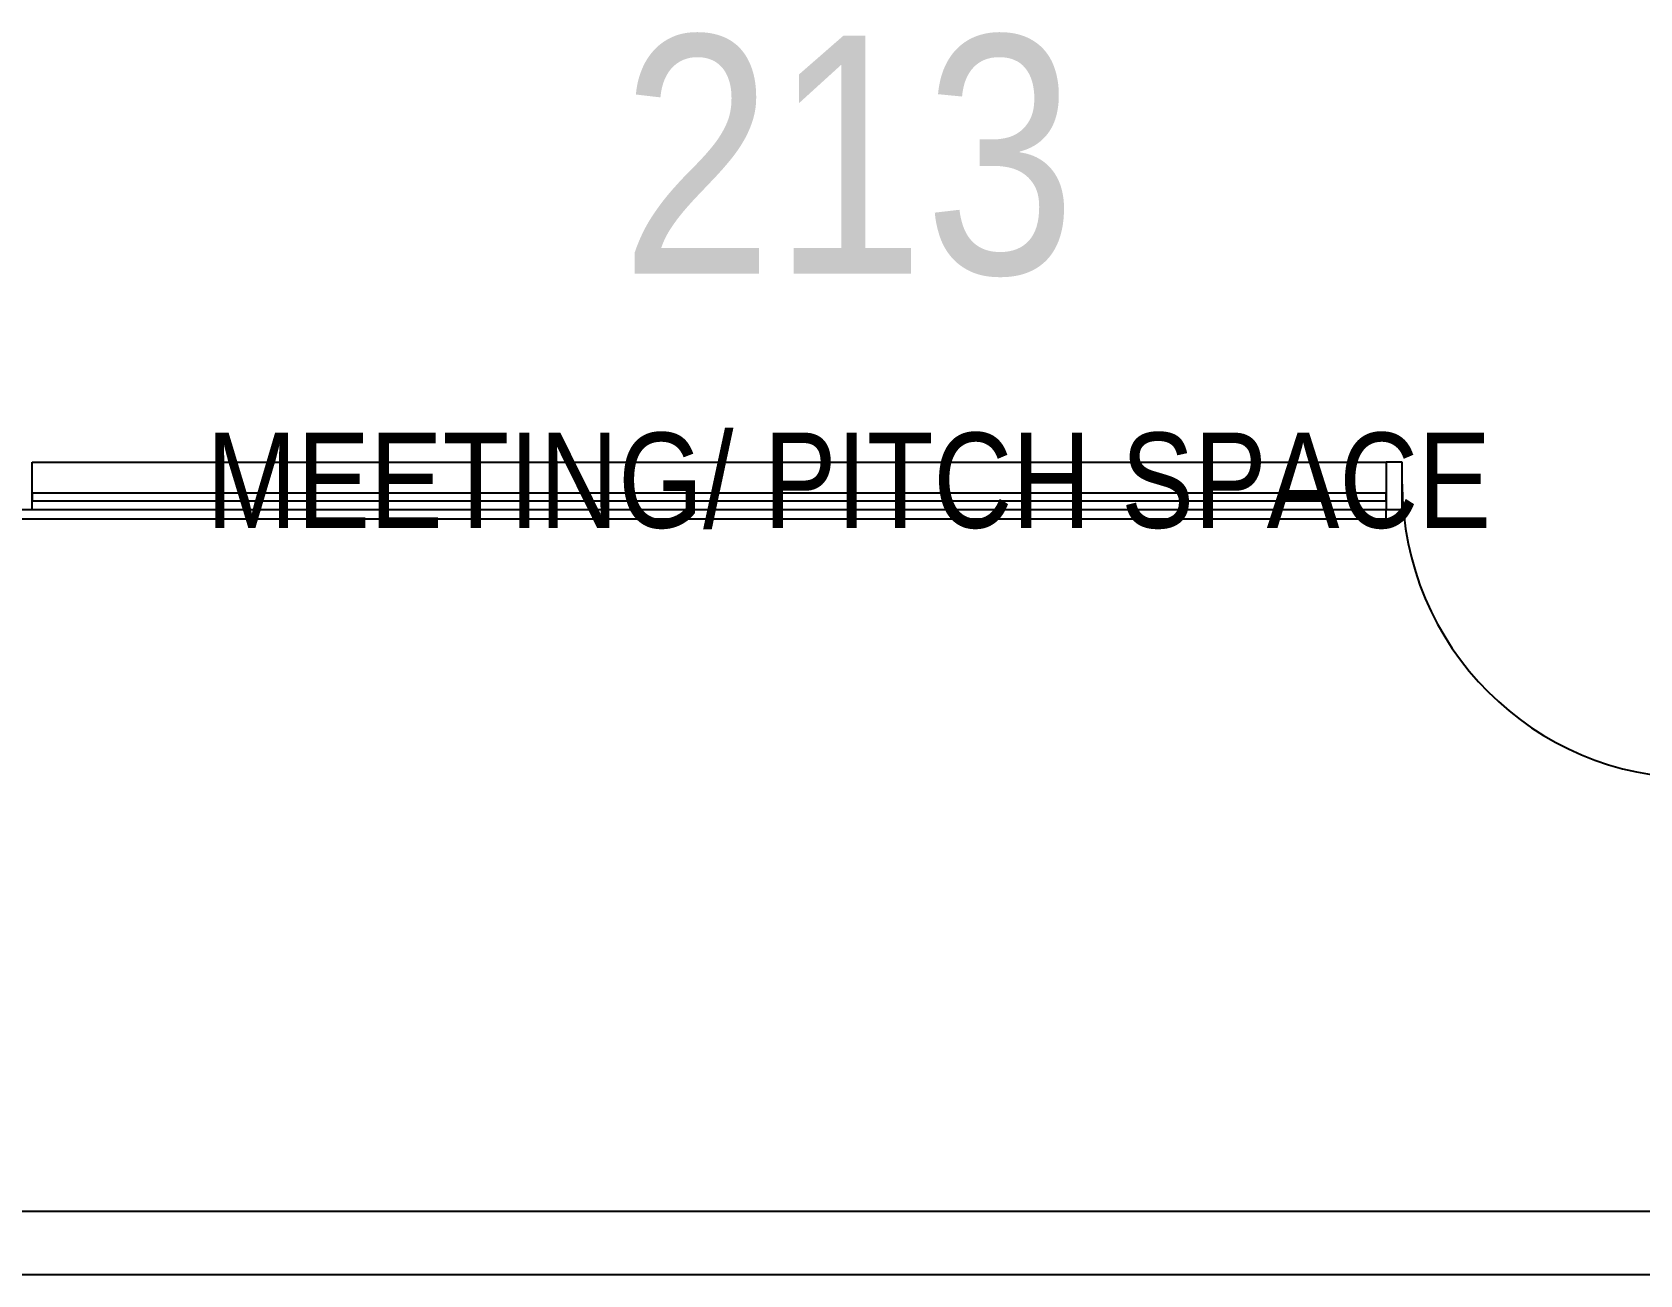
# Model space of a CAD drawing. Extents: x 6433 to 75181, y -2986 to 56414.
# Drawn here: x 25043 to 30109, y -516 to 3398 of the extents above; entities that cross this region are included whole.
import ezdxf

# ---------------------------------------------------------------- set-up
doc = ezdxf.new("R2010")
doc.units = 0
doc.header["$MEASUREMENT"] = 0
for name, color, linetype in [('A-Door', 160, 'CONTINUOUS'), ('A-Text__Primary Room', 6, 'CONTINUOUS'), ('A-Wall__Stud', 90, 'CONTINUOUS'), ('A-Window', 4, 'CONTINUOUS')]:
    doc.layers.add(name, color=color, linetype=linetype)
doc.styles.add('Arial Narrow', font='ARIALN.TTF', dxfattribs={"height": 750})

msp = doc.modelspace()

# ---------------------------------------------------------------- linework, layer by layer
at = {"layer": 'A-Door', "color": 252}
msp.add_arc((30284.8, 1973.9), 925, 180, 270, dxfattribs=at)
at = {"layer": 'A-Wall__Stud'}
for p, q in [((22095.3, -316.1), (47892.8, -316.1)), ((47692.8, -516.1), (21841.3, -516.1))]:
    msp.add_line(p, q, dxfattribs=at)
at = {"layer": 'A-Window', "extrusion": (0, 0, -1)}
for p, q in [((25043.3, 1893.9), (25043.3, 2043.9)), ((29359.8, 2043.9), (29309.8, 2043.9)), ((29309.8, 2043.9), (29309.8, 1893.9)), ((29359.8, 1893.9), (29359.8, 2043.9)), ((24993.3, 1893.9), (25043.3, 1893.9)), ((29309.8, 1893.9), (29359.8, 1893.9))]:
    msp.add_line(p, q, dxfattribs=at)
at = {"layer": 'A-Window'}
for p, q in [((25043.3, 2043.9), (26465.2, 2043.9)), ((26465.2, 2043.9), (27887.5, 2043.9)), ((27887.5, 2043.9), (29309.8, 2043.9)), ((26465.2, 1945.9), (25043.3, 1945.9)), ((25043.3, 1945.9), (25043.3, 1921.9)), ((27887.5, 1945.9), (26465.2, 1945.9)), ((29309.8, 1945.9), (27887.5, 1945.9)), ((29309.8, 1921.9), (29309.8, 1945.9)), ((25043.3, 1921.9), (26465.2, 1921.9)), ((25043.3, 1893.9), (26465.2, 1893.9)), ((26465.2, 1921.9), (27887.5, 1921.9)), ((26465.2, 1893.9), (27887.5, 1893.9)), ((27887.5, 1921.9), (29309.8, 1921.9)), ((27887.5, 1893.9), (29309.8, 1893.9)), ((29309.8, 1863.9), (29309.8, 1893.9)), ((29309.8, 1863.9), (24416.8, 1863.9))]:
    msp.add_line(p, q, dxfattribs=at)

# ---------------------------------------------------------------- texts
at = {"layer": 'A-Text__Primary Room', "insert": (27615.6, 3386.7), "char_height": 750, "width": 4376.069, "attachment_point": 2, "style": 'Arial Narrow'}
msp.add_mtext('213 \\P{\\H0.4x;MEETING/ PITCH SPACE}', dxfattribs=at)

doc.saveas('drawing.dxf')
